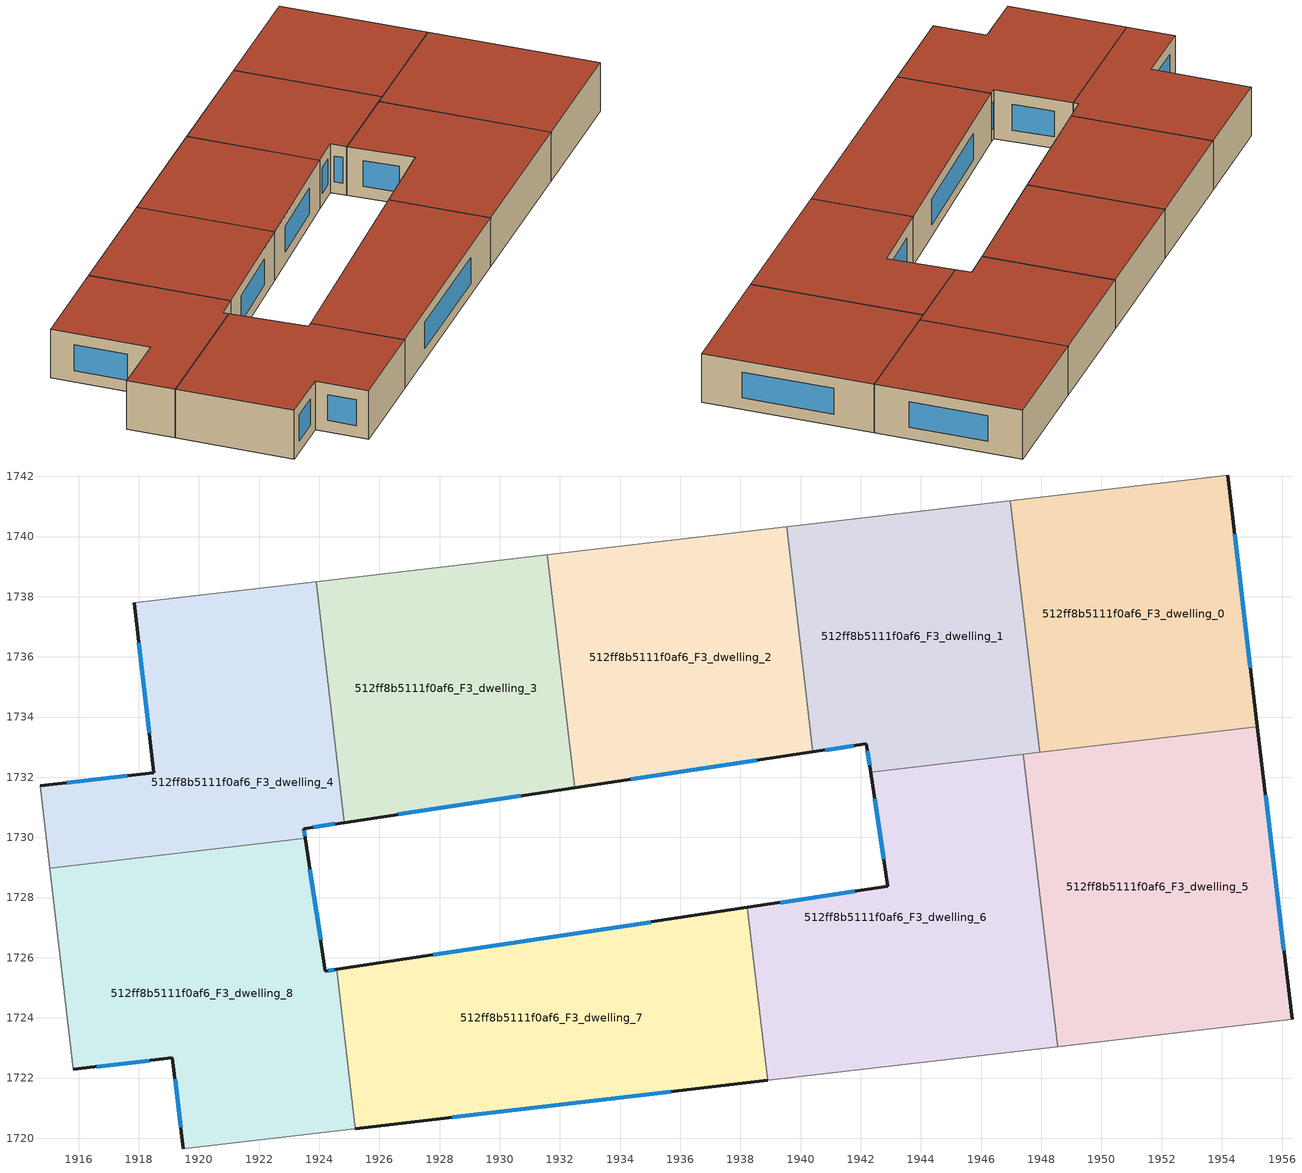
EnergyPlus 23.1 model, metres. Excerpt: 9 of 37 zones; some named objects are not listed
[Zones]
512ff8b5111f0af6_F3_dwelling_0
 floor to 512ff8b5111f0af6_F2_dwelling_0 (EU_floor_Construction): 1954.2,1742.04 1955.18,1733.68 1947.94,1732.83 1946.96,1741.2 z9
 wall outside (EU_wall_Construction): 1955.18,1733.68 1954.2,1742.04 z9:12
 wall to 512ff8b5111f0af6_F3_dwelling_1 (EU_wall_Construction): 1946.96,1741.2 1947.94,1732.83 z9:12
 wall adiabatic (EU_wall_Construction): 1954.2,1742.04 1946.96,1741.2 z9:12
 wall to 512ff8b5111f0af6_F3_dwelling_5 (EU_wall_Construction): 1947.94,1732.83 1955.18,1733.68 z9:12
 window (EU_Window_Construction): 1954.95,1735.64 1954.43,1740.08 z9.7:11.3
 roof outside (EU_roof_Construction): 1955.18,1733.68 1954.2,1742.04 1946.96,1741.2 1947.94,1732.83 z12
512ff8b5111f0af6_F3_dwelling_1
 floor to 512ff8b5111f0af6_F2_dwelling_1 (EU_floor_Construction): 1946.96,1741.2 1947.94,1732.83 1942.32,1732.17 1942.18,1733.11 1940.41,1732.84 1939.53,1740.33 z9
 wall outside (EU_wall_Construction): 1940.41,1732.84 1942.18,1733.11 1942.32,1732.17 z9:12
 wall to 512ff8b5111f0af6_F3_dwelling_2 (EU_wall_Construction): 1939.53,1740.33 1940.41,1732.84 z9:12
 wall adiabatic (EU_wall_Construction): 1946.96,1741.2 1939.53,1740.33 z9:12
 wall to 512ff8b5111f0af6_F3_dwelling_6 (EU_wall_Construction): 1942.32,1732.17 1947.4,1732.77 z9:12
 wall to 512ff8b5111f0af6_F3_dwelling_5 (EU_wall_Construction): 1947.4,1732.77 1947.94,1732.83 z9:12
 window (EU_Window_Construction): 1942.22,1732.89 1942.29,1732.39 / 1940.82,1732.9 1941.77,1733.05 z9.7:11.3
 roof outside (EU_roof_Construction): 1947.94,1732.83 1946.96,1741.2 1939.53,1740.33 1940.41,1732.84 1942.18,1733.11 1942.32,1732.17 z12
512ff8b5111f0af6_F3_dwelling_2
 floor to 512ff8b5111f0af6_F2_dwelling_2 (EU_floor_Construction): 1939.53,1740.33 1940.41,1732.84 1932.49,1731.65 1931.58,1739.4 z9
 wall outside (EU_wall_Construction): 1932.49,1731.65 1940.41,1732.84 z9:12
 wall to 512ff8b5111f0af6_F3_dwelling_3 (EU_wall_Construction): 1931.58,1739.4 1932.49,1731.65 z9:12
 wall adiabatic (EU_wall_Construction): 1939.53,1740.33 1931.58,1739.4 z9:12
 window (EU_Window_Construction): 1934.35,1731.93 1938.55,1732.56 z9.7:11.3
 roof outside (EU_roof_Construction): 1940.41,1732.84 1939.53,1740.33 1931.58,1739.4 1932.49,1731.65 z12
512ff8b5111f0af6_F3_dwelling_3
 floor to 512ff8b5111f0af6_F2_dwelling_3 (EU_floor_Construction): 1931.58,1739.4 1932.49,1731.65 1924.84,1730.5 1923.9,1738.5 z9
 wall outside (EU_wall_Construction): 1924.84,1730.5 1932.49,1731.65 z9:12
 wall to 512ff8b5111f0af6_F3_dwelling_4 (EU_wall_Construction): 1923.9,1738.5 1924.84,1730.5 z9:12
 wall adiabatic (EU_wall_Construction): 1931.58,1739.4 1923.9,1738.5 z9:12
 window (EU_Window_Construction): 1926.63,1730.77 1930.69,1731.38 z9.7:11.3
 roof outside (EU_roof_Construction): 1932.49,1731.65 1931.58,1739.4 1923.9,1738.5 1924.84,1730.5 z12
512ff8b5111f0af6_F3_dwelling_4
 floor to 512ff8b5111f0af6_F2_dwelling_4 (EU_floor_Construction): 1923.9,1738.5 1924.84,1730.5 1923.48,1730.29 1923.53,1729.97 1915.04,1728.98 1914.72,1731.71 1918.51,1732.15 1917.85,1737.79 z9
 wall outside (EU_wall_Construction): 1923.53,1729.97 1923.48,1730.29 1924.84,1730.5 / 1917.85,1737.79 1918.51,1732.15 1914.72,1731.71 z9:12
 wall to 512ff8b5111f0af6_F3_dwelling_8 (EU_wall_Construction): 1915.04,1728.98 1923.53,1729.97 z9:12
 wall adiabatic (EU_wall_Construction): 1914.72,1731.71 1915.04,1728.98 / 1923.9,1738.5 1917.85,1737.79 z9:12
 window (EU_Window_Construction): 1923.8,1730.34 1924.52,1730.45 / 1923.52,1730.05 1923.5,1730.22 / 1917.62,1732.05 1915.61,1731.81 / 1918,1736.47 1918.35,1733.47 z9.7:11.3
 roof outside (EU_roof_Construction): 1924.84,1730.5 1923.9,1738.5 1917.85,1737.79 1918.51,1732.15 1914.72,1731.71 1915.04,1728.98 1923.53,1729.97 1923.48,1730.29 z12
512ff8b5111f0af6_F3_dwelling_5
 floor to 512ff8b5111f0af6_F2_dwelling_5 (EU_floor_Construction): 1955.18,1733.68 1956.33,1723.96 1948.54,1723.05 1947.4,1732.77 z9
 wall outside (EU_wall_Construction): 1956.33,1723.96 1955.18,1733.68 z9:12
 wall to 512ff8b5111f0af6_F3_dwelling_6 (EU_wall_Construction): 1947.4,1732.77 1948.54,1723.05 z9:12
 wall adiabatic (EU_wall_Construction): 1948.54,1723.05 1956.33,1723.96 z9:12
 window (EU_Window_Construction): 1956.06,1726.24 1955.45,1731.4 z9.7:11.3
 roof outside (EU_roof_Construction): 1956.33,1723.96 1955.18,1733.68 1947.4,1732.77 1948.54,1723.05 z12
512ff8b5111f0af6_F3_dwelling_6
 floor to 512ff8b5111f0af6_F2_dwelling_6 (EU_floor_Construction): 1947.4,1732.77 1948.54,1723.05 1938.9,1721.92 1938.23,1727.67 1942.9,1728.38 1942.32,1732.17 z9
 wall outside (EU_wall_Construction): 1942.32,1732.17 1942.9,1728.38 1938.23,1727.67 z9:12
 wall adiabatic (EU_wall_Construction): 1938.9,1721.92 1948.54,1723.05 z9:12
 wall to 512ff8b5111f0af6_F3_dwelling_7 (EU_wall_Construction): 1938.23,1727.67 1938.9,1721.92 z9:12
 window (EU_Window_Construction): 1941.8,1728.21 1939.32,1727.84 / 1942.46,1731.28 1942.77,1729.27 z9.7:11.3
 roof outside (EU_roof_Construction): 1948.54,1723.05 1947.4,1732.77 1942.32,1732.17 1942.9,1728.38 1938.23,1727.67 1938.9,1721.92 z12
512ff8b5111f0af6_F3_dwelling_7
 floor to 512ff8b5111f0af6_F2_dwelling_7 (EU_floor_Construction): 1938.23,1727.67 1938.9,1721.92 1925.2,1720.32 1924.58,1725.61 z9
 wall outside (EU_wall_Construction): 1938.23,1727.67 1924.58,1725.61 / 1925.2,1720.32 1938.9,1721.92 z9:12
 wall to 512ff8b5111f0af6_F3_dwelling_8 (EU_wall_Construction): 1924.58,1725.61 1925.2,1720.32 z9:12
 window (EU_Window_Construction): 1935.02,1727.19 1927.78,1726.1 / 1928.42,1720.69 1935.68,1721.54 z9.7:11.3
 roof outside (EU_roof_Construction): 1938.9,1721.92 1938.23,1727.67 1924.58,1725.61 1925.2,1720.32 z12
512ff8b5111f0af6_F3_dwelling_8
 floor to 512ff8b5111f0af6_F2_dwelling_8 (EU_floor_Construction): 1923.53,1729.97 1924.2,1725.56 1924.58,1725.61 1925.2,1720.32 1919.48,1719.65 1919.12,1722.67 1915.83,1722.29 1915.04,1728.98 z9
 wall outside (EU_wall_Construction): 1924.58,1725.61 1924.2,1725.56 1923.53,1729.97 / 1915.83,1722.29 1919.12,1722.67 1919.48,1719.65 z9:12
 wall adiabatic (EU_wall_Construction): 1919.48,1719.65 1925.2,1720.32 / 1915.04,1728.98 1915.83,1722.29 z9:12
 window (EU_Window_Construction): 1924.05,1726.59 1923.69,1728.94 / 1924.49,1725.6 1924.29,1725.57 / 1919.21,1721.96 1919.4,1720.36 / 1916.6,1722.38 1918.35,1722.58 z9.7:11.3
 roof outside (EU_roof_Construction): 1925.2,1720.32 1924.58,1725.61 1924.2,1725.56 1923.53,1729.97 1915.04,1728.98 1915.83,1722.29 1919.12,1722.67 1919.48,1719.65 z12
[Building]
EU S2 Campaign: North Axis=0; Terrain=City; Solar Distribution=FullExterior
[Site:Location]
Budapest.Ferenc.Liszt.Intl.AP: Latitude=47.437; Longitude=19.256; Time Zone=1; Elevation=185
[SizingPeriod:WeatherFileDays]
AnnualSizingPeriod: Begin Month=1; Begin Day of Month=1; End Month=12; End Day of Month=31; Day of Week for Start Day=Monday; Use Weather File Daylight Saving Period=No; Use Weather File Rain and Snow Indicators=No
[MATERIAL]
EU_InternalMass_Material: Roughness=MediumRough; Thickness=0.1; Conductivity=1; Density=1800; Specific Heat=900; Thermal Absorptance=0.9; Solar Absorptance=0.7; Visible Absorptance=0.7
[MATERIAL:NOMASS] Roughness=MediumRough; Thermal Absorptance=0.9; Solar Absorptance=0.7; Visible Absorptance=0.7
Name | Thermal Resistance
EU_wall_NoMass | 0.832559
EU_roof_NoMass | 1.39638
EU_floor_NoMass | 0.872794
[WINDOWMATERIAL:SIMPLEGLAZINGSYSTEM]
EU_Window_SimpleGlazing: UFactor=2.79869; Solar Heat Gain Coefficient=0.75; Visible Transmittance=0.75
[CONSTRUCTION]
EU_wall_Construction: EU_wall_NoMass
EU_roof_Construction: EU_roof_NoMass
EU_floor_Construction: EU_floor_NoMass
EU_Window_Construction: EU_Window_SimpleGlazing
EU_InternalMass_Construction: EU_InternalMass_Material
[ZONE] Type=1; Multiplier=1; Ceiling Height=autocalculate; Floor Area=autocalculate; Part of Total Floor Area=Yes
Name | Volume
512ff8b5111f0af6_F3_dwelling_0 | 184.111
512ff8b5111f0af6_F3_dwelling_1 | 184.102
512ff8b5111f0af6_F3_dwelling_2 | 184.091
512ff8b5111f0af6_F3_dwelling_3 | 184.088
512ff8b5111f0af6_F3_dwelling_4 | 184.096
512ff8b5111f0af6_F3_dwelling_5 | 230.126
512ff8b5111f0af6_F3_dwelling_6 | 230.115
512ff8b5111f0af6_F3_dwelling_7 | 230.122
512ff8b5111f0af6_F3_dwelling_8 | 230.109
[INTERNALMASS] Construction=EU_InternalMass_Construction
Name | Zone or ZoneList | Surface Area
512ff8b5111f0af6_F3_dwelling_0_EU_InternalMass | 512ff8b5111f0af6_F3_dwelling_0 | 61.3706
512ff8b5111f0af6_F3_dwelling_1_EU_InternalMass | 512ff8b5111f0af6_F3_dwelling_1 | 61.3672
512ff8b5111f0af6_F3_dwelling_2_EU_InternalMass | 512ff8b5111f0af6_F3_dwelling_2 | 61.3636
512ff8b5111f0af6_F3_dwelling_3_EU_InternalMass | 512ff8b5111f0af6_F3_dwelling_3 | 61.3626
512ff8b5111f0af6_F3_dwelling_4_EU_InternalMass | 512ff8b5111f0af6_F3_dwelling_4 | 61.3655
512ff8b5111f0af6_F3_dwelling_5_EU_InternalMass | 512ff8b5111f0af6_F3_dwelling_5 | 76.7086
512ff8b5111f0af6_F3_dwelling_6_EU_InternalMass | 512ff8b5111f0af6_F3_dwelling_6 | 76.705
512ff8b5111f0af6_F3_dwelling_7_EU_InternalMass | 512ff8b5111f0af6_F3_dwelling_7 | 76.7074
512ff8b5111f0af6_F3_dwelling_8_EU_InternalMass | 512ff8b5111f0af6_F3_dwelling_8 | 76.7028
[OTHEREQUIPMENT] Fuel Type=Electricity; Design Level Calculation Method=Watts/Area; Power per Zone Floor Area=1; Fraction Latent=0; Fraction Radiant=0; Fraction Lost=0; Carbon Dioxide Generation Rate=0; EndUse Subcategory=EU_Step8_InternalGains
Name | Zone or ZoneList or Space or SpaceList | Schedule
EU_Step8_InternalGain_512ff8b5111f0af6_F3_dwelling_0_f000 | 512ff8b5111f0af6_F3_dwelling_0 | EU_Step8_GainSchedule_512ff8b5111f0af6_F3_dwelling_0_f000
EU_Step8_InternalGain_512ff8b5111f0af6_F3_dwelling_1_f000 | 512ff8b5111f0af6_F3_dwelling_1 | EU_Step8_GainSchedule_512ff8b5111f0af6_F3_dwelling_1_f000
EU_Step8_InternalGain_512ff8b5111f0af6_F3_dwelling_2_f000 | 512ff8b5111f0af6_F3_dwelling_2 | EU_Step8_GainSchedule_512ff8b5111f0af6_F3_dwelling_2_f000
EU_Step8_InternalGain_512ff8b5111f0af6_F3_dwelling_3_f000 | 512ff8b5111f0af6_F3_dwelling_3 | EU_Step8_GainSchedule_512ff8b5111f0af6_F3_dwelling_3_f000
EU_Step8_InternalGain_512ff8b5111f0af6_F3_dwelling_4_f000 | 512ff8b5111f0af6_F3_dwelling_4 | EU_Step8_GainSchedule_512ff8b5111f0af6_F3_dwelling_4_f000
EU_Step8_InternalGain_512ff8b5111f0af6_F3_dwelling_5_f000 | 512ff8b5111f0af6_F3_dwelling_5 | EU_Step8_GainSchedule_512ff8b5111f0af6_F3_dwelling_5_f000
EU_Step8_InternalGain_512ff8b5111f0af6_F3_dwelling_6_f000 | 512ff8b5111f0af6_F3_dwelling_6 | EU_Step8_GainSchedule_512ff8b5111f0af6_F3_dwelling_6_f000
EU_Step8_InternalGain_512ff8b5111f0af6_F3_dwelling_7_f000 | 512ff8b5111f0af6_F3_dwelling_7 | EU_Step8_GainSchedule_512ff8b5111f0af6_F3_dwelling_7_f000
EU_Step8_InternalGain_512ff8b5111f0af6_F3_dwelling_8_f000 | 512ff8b5111f0af6_F3_dwelling_8 | EU_Step8_GainSchedule_512ff8b5111f0af6_F3_dwelling_8_f000
[ZONEVENTILATION:DESIGNFLOWRATE] Schedule=EU_AlwaysOn; Design Flow Rate Calculation Method=AirChanges/Hour; Air Changes per Hour=0.475469; Ventilation Type=Natural; Fan Pressure Rise=0; Fan Total Efficiency=1; Constant Term Coefficient=1; Temperature Term Coefficient=0; Velocity Term Coefficient=0; Velocity Squared Term Coefficient=0; Minimum Indoor Temperature=-100; Maximum Indoor Temperature=100; Delta Temperature=-100; Minimum Outdoor Temperature=-100; Maximum Outdoor Temperature=100; Maximum Wind Speed=40
Name | Zone or ZoneList or Space or SpaceList
EU_ConstantAir_512ff8b5111f0af6_F3_dwelling_0 | 512ff8b5111f0af6_F3_dwelling_0
EU_ConstantAir_512ff8b5111f0af6_F3_dwelling_1 | 512ff8b5111f0af6_F3_dwelling_1
EU_ConstantAir_512ff8b5111f0af6_F3_dwelling_2 | 512ff8b5111f0af6_F3_dwelling_2
EU_ConstantAir_512ff8b5111f0af6_F3_dwelling_3 | 512ff8b5111f0af6_F3_dwelling_3
EU_ConstantAir_512ff8b5111f0af6_F3_dwelling_4 | 512ff8b5111f0af6_F3_dwelling_4
EU_ConstantAir_512ff8b5111f0af6_F3_dwelling_5 | 512ff8b5111f0af6_F3_dwelling_5
EU_ConstantAir_512ff8b5111f0af6_F3_dwelling_6 | 512ff8b5111f0af6_F3_dwelling_6
EU_ConstantAir_512ff8b5111f0af6_F3_dwelling_7 | 512ff8b5111f0af6_F3_dwelling_7
EU_ConstantAir_512ff8b5111f0af6_F3_dwelling_8 | 512ff8b5111f0af6_F3_dwelling_8
[HVACTEMPLATE:ZONE:IDEALLOADSAIRSYSTEM] System Availability Schedule=EU_AlwaysOn; Maximum Heating Supply Air Temperature=50; Minimum Cooling Supply Air Temperature=13; Maximum Heating Supply Air Humidity Ratio=0.0156; Minimum Cooling Supply Air Humidity Ratio=0.0077; Heating Limit=NoLimit; Cooling Limit=NoLimit; Heating Availability Schedule=EU_AlwaysOn; Cooling Availability Schedule=EU_CoolingOff; Dehumidification Control Type=ConstantSensibleHeatRatio; Cooling Sensible Heat Ratio=0.7; Dehumidification Setpoint=60; Humidification Control Type=None; Humidification Setpoint=30; Outdoor Air Method=None; Outdoor Air Flow Rate per Person=0.00944; Outdoor Air Flow Rate per Zone Floor Area=0; Outdoor Air Flow Rate per Zone=0; Demand Controlled Ventilation Type=None; Outdoor Air Economizer Type=NoEconomizer; Heat Recovery Type=None; Sensible Heat Recovery Effectiveness=0.7; Latent Heat Recovery Effectiveness=0.65
Name | Template Thermostat
512ff8b5111f0af6_F3_dwelling_0 | EU_HeatOnly_512ff8b5111f0af6_F3_dwelling_0
512ff8b5111f0af6_F3_dwelling_1 | EU_HeatOnly_512ff8b5111f0af6_F3_dwelling_1
512ff8b5111f0af6_F3_dwelling_2 | EU_HeatOnly_512ff8b5111f0af6_F3_dwelling_2
512ff8b5111f0af6_F3_dwelling_3 | EU_HeatOnly_512ff8b5111f0af6_F3_dwelling_3
512ff8b5111f0af6_F3_dwelling_4 | EU_HeatOnly_512ff8b5111f0af6_F3_dwelling_4
512ff8b5111f0af6_F3_dwelling_5 | EU_HeatOnly_512ff8b5111f0af6_F3_dwelling_5
512ff8b5111f0af6_F3_dwelling_6 | EU_HeatOnly_512ff8b5111f0af6_F3_dwelling_6
512ff8b5111f0af6_F3_dwelling_7 | EU_HeatOnly_512ff8b5111f0af6_F3_dwelling_7
512ff8b5111f0af6_F3_dwelling_8 | EU_HeatOnly_512ff8b5111f0af6_F3_dwelling_8
[SIZING:ZONE] Zone Cooling Design Supply Air Temperature Input Method=SupplyAirTemperature; Zone Cooling Design Supply Air Temperature=13; Zone Heating Design Supply Air Temperature Input Method=SupplyAirTemperature; Zone Heating Design Supply Air Temperature=50; Zone Cooling Design Supply Air Humidity Ratio=0.008; Zone Heating Design Supply Air Humidity Ratio=0.008; Cooling Design Air Flow Method=DesignDay; Cooling Design Air Flow Rate=0; Cooling Minimum Air Flow per Zone Floor Area=0.000762; Cooling Minimum Air Flow=0; Cooling Minimum Air Flow Fraction=0.2; Heating Design Air Flow Method=DesignDay; Heating Design Air Flow Rate=0; Heating Maximum Air Flow per Zone Floor Area=0.002032; Heating Maximum Air Flow=0.141576; Heating Maximum Air Flow Fraction=0.3; Account for Dedicated Outdoor Air System=No; Dedicated Outdoor Air System Control Strategy=NeutralSupplyAir; Dedicated Outdoor Air Low Setpoint Temperature for Design=autosize; Dedicated Outdoor Air High Setpoint Temperature for Design=autosize; Zone Load Sizing Method=Sensible Load Only No Latent Load; Zone Latent Cooling Design Supply Air Humidity Ratio Input Method=HumidityRatioDifference; Zone Cooling Design Supply Air Humidity Ratio Difference=0.005; Zone Latent Heating Design Supply Air Humidity Ratio Input Method=HumidityRatioDifference; Zone Humidification Design Supply Air Humidity Ratio Difference=0.005
512ff8b5111f0af6_F3_dwelling_0; 512ff8b5111f0af6_F3_dwelling_1; 512ff8b5111f0af6_F3_dwelling_2; 512ff8b5111f0af6_F3_dwelling_3; 512ff8b5111f0af6_F3_dwelling_4; 512ff8b5111f0af6_F3_dwelling_5; 512ff8b5111f0af6_F3_dwelling_6; 512ff8b5111f0af6_F3_dwelling_7; 512ff8b5111f0af6_F3_dwelling_8
[SCHEDULE:CONSTANT]
Name | Hourly Value
EU_AlwaysOn | 1
EU_CoolingOff | 0
[SCHEDULE:FILE] Column Number=1; Rows to Skip at Top=0; Number of Hours of Data=8760; Column Separator=Comma; Interpolate to Timestep=No; Minutes per Item=60; Adjust Schedule for Daylight Savings=Yes
Name | File
EU_Step8_GainSchedule_512ff8b5111f0af6_F3_dwelling_0_f000 | ../../schedules/512ff8b5111f0af6/512ff8b5111f0af6_F3_dwelling_0_f000_gain.csv
EU_Step8_GainSchedule_512ff8b5111f0af6_F3_dwelling_1_f000 | ../../schedules/512ff8b5111f0af6/512ff8b5111f0af6_F3_dwelling_1_f000_gain.csv
EU_Step8_GainSchedule_512ff8b5111f0af6_F3_dwelling_2_f000 | ../../schedules/512ff8b5111f0af6/512ff8b5111f0af6_F3_dwelling_2_f000_gain.csv
EU_Step8_GainSchedule_512ff8b5111f0af6_F3_dwelling_3_f000 | ../../schedules/512ff8b5111f0af6/512ff8b5111f0af6_F3_dwelling_3_f000_gain.csv
EU_Step8_GainSchedule_512ff8b5111f0af6_F3_dwelling_4_f000 | ../../schedules/512ff8b5111f0af6/512ff8b5111f0af6_F3_dwelling_4_f000_gain.csv
EU_Step8_GainSchedule_512ff8b5111f0af6_F3_dwelling_5_f000 | ../../schedules/512ff8b5111f0af6/512ff8b5111f0af6_F3_dwelling_5_f000_gain.csv
EU_Step8_GainSchedule_512ff8b5111f0af6_F3_dwelling_6_f000 | ../../schedules/512ff8b5111f0af6/512ff8b5111f0af6_F3_dwelling_6_f000_gain.csv
EU_Step8_GainSchedule_512ff8b5111f0af6_F3_dwelling_7_f000 | ../../schedules/512ff8b5111f0af6/512ff8b5111f0af6_F3_dwelling_7_f000_gain.csv
EU_Step8_GainSchedule_512ff8b5111f0af6_F3_dwelling_8_f000 | ../../schedules/512ff8b5111f0af6/512ff8b5111f0af6_F3_dwelling_8_f000_gain.csv
